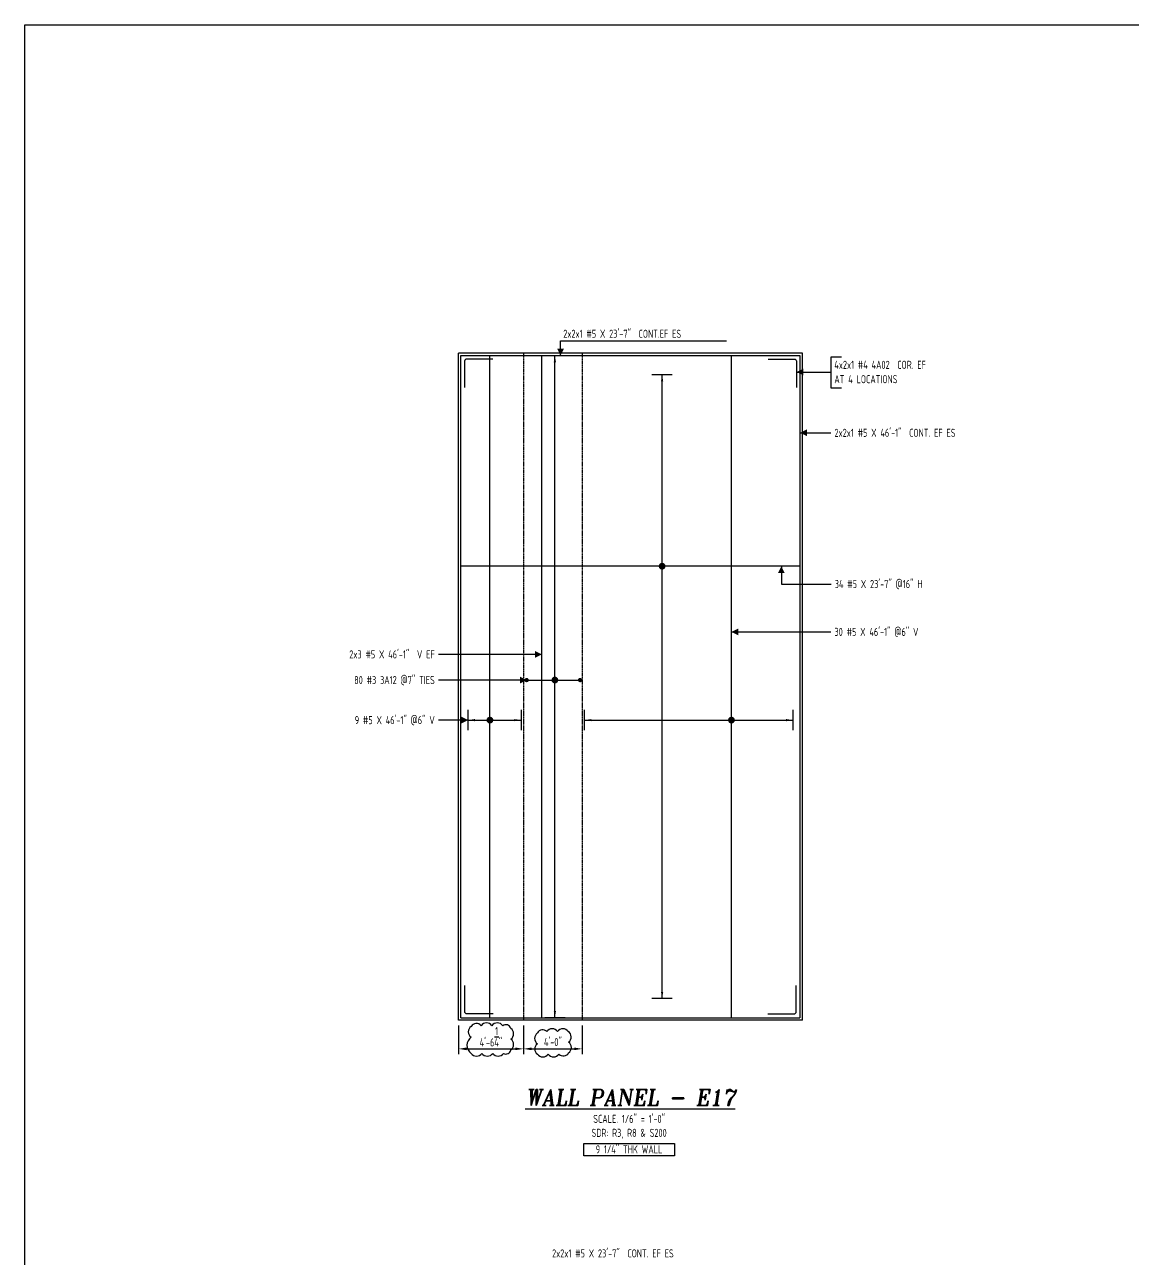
# Model space of a CAD drawing. Header units: inches. Extents: x -10781 to 50822, y -3854 to 38989.
# Drawn here: x -1629 to -703, y -2399 to -1368 of the extents above; entities that cross this region are included whole.
import ezdxf
from ezdxf.enums import TextEntityAlignment as Align

# ---------------------------------------------------------------- set-up
doc = ezdxf.new("R2010")
doc.units = ezdxf.units.IN
doc.header["$LTSCALE"] = 0.025
doc.header["$MEASUREMENT"] = 0
doc.linetypes.add('HIDDEN', pattern=[6, 3, -3])
doc.layers.get('0').update_dxf_attribs({"linetype": 'CONTINUOUS'})
doc.layers.get('Defpoints').update_dxf_attribs({"linetype": 'CONTINUOUS'})
for name, color, linetype in [('0-25TEXT', 7, 'CONTINUOUS'), ('0-35', 3, 'CONTINUOUS'), ('0-35TEXT', 3, 'CONTINUOUS'), ('0-50', 10, 'CONTINUOUS'), ('BAR-LBL', 2, 'CONTINUOUS'), ('DETAIL', 83, 'CONTINUOUS'), ('hidden', 7, 'HIDDEN'), ('RANGELAY', 7, 'CONTINUOUS'), ('REBARS', 4, 'CONTINUOUS')]:
    doc.layers.add(name, color=color, linetype=linetype)
doc.styles.add('AR', font='ARCHQUIK.shx', dxfattribs={"width": 0.8})
doc.styles.add('ROMANT', font='romant')
doc.dimstyles.new('CADS_DIM_48', dxfattribs={"dimscale": 48, "dimtxt": 0.09375, "dimasz": 0.09375, "dimexe": 0.0625, "dimexo": 0.0625, "dimgap": 0.09375, "dimtad": 0, "dimtih": 1, "dimtoh": 1, "dimzin": 1, "dimdsep": 46, "dimlunit": 4, "dimtxsty": 'AR', "dimblk": 'CLOSED', "dimcen": 0.1875, "dimadec": 0, "dimazin": 0, "dimtfac": 1, "dimtofl": 0, "dimtmove": 0, "dimatfit": 1, "dimldrblk": 'DOTBLANK', "dimfxl": 1, "dimtzin": 0, "dimarcsym": 0})

# ---------------------------------------------------------------- blocks, each defined once
blk = doc.blocks.new('leadrblk')
blk.add_lwpolyline([(0, 0, 0, 1, 0), (1, 0, 1, 1, 0)], format="xyseb")
blk = doc.blocks.new('*U808', base_point=(-1261.5, -2194.6))
at = {"layer": 'REBARS', "color": 0}
blk.add_lwpolyline([(-1237.5, -2194.3), (-1259.5, -2194.3, -0.414213), (-1261.3, -2192.6), (-1261.3, -2170.6)], format="xyb", dxfattribs=at)
blk = doc.blocks.new('*U809', base_point=(-984.3, -2194.6))
at = {"layer": 'REBARS', "color": 0}
blk.add_lwpolyline([(-1008.3, -2194.3), (-986.3, -2194.3, 0.414213), (-984.5, -2192.6), (-984.5, -2170.6)], format="xyb", dxfattribs=at)
blk = doc.blocks.new('*U910', base_point=(-1264.5, -1644.9))
at = {"layer": 'REBARS', "color": 0}
blk.add_lwpolyline([(-1264.5, -1644.6), (-981.5, -1644.6)], dxfattribs=at)
blk = doc.blocks.new('*U911', base_point=(-1264.5, -2197.3))
at = {"layer": 'REBARS', "color": 0}
blk.add_lwpolyline([(-1264.5, -2197.6), (-981.5, -2197.6)], dxfattribs=at)
blk = doc.blocks.new('*U468', base_point=(-1264.2, -2197.6))
at = {"layer": 'REBARS', "color": 0}
blk.add_lwpolyline([(-1264.5, -2197.6), (-1264.5, -1644.6)], dxfattribs=at)
blk = doc.blocks.new('*U469', base_point=(-981.6, -2197.6))
at = {"layer": 'REBARS', "color": 0}
blk.add_lwpolyline([(-981.3, -2197.6), (-981.3, -1644.6)], dxfattribs=at)
blk = doc.blocks.new('*U1054', base_point=(-1209.8, -1915.6))
at = {"layer": 'REBARS', "color": 0, "const_width": 1.8}
for points in [[(-1209.6, -1914.7, 1), (-1209.6, -1916.5, 1), (-1209.6, -1914.7)], [(-1165, -1916.5, 1), (-1165, -1914.7, 1), (-1165, -1916.5)]]:
    blk.add_lwpolyline(points, format="xyb", dxfattribs=at)
at = {"layer": 'REBARS', "color": 0}
blk.add_lwpolyline([(-1209.6, -1915.6), (-1165, -1915.6)], dxfattribs=at)
blk = doc.blocks.new('rendmark')
at = {"color": 4}
blk.add_line((0, -3), (0, 3), dxfattribs=at)
blk = doc.blocks.new('rarrow')
at = {"color": 7}
blk.add_solid([(2, -0.33), (2, 0.33), (0, 0)], dxfattribs=at)
blk = doc.blocks.new('*U461', base_point=(-1186, -2197.6))
at = {"layer": 'RANGELAY'}
blk.add_line((-1186, -2197.6), (-1186, -1644.6), dxfattribs=at)
at = {"layer": 'RANGELAY', "xscale": 2.834645669291339, "yscale": 2.834645669291339}
for name, p, rotation in [('rendmark', (-1186, -1644.6), 269.9999969411396), ('rarrow', (-1186, -1644.6), 269.9999969411396), ('rarrow', (-1186, -2197.6), 90.00000001160855), ('rendmark', (-1186, -2197.6), 90.00000001160855)]:
    blk.add_blockref(name, p, dxfattribs=dict(at, rotation=rotation))
blk = doc.blocks.new('VPM67A660')
at = {"const_width": 1}
blk.add_lwpolyline([(-0.5, 0, 1), (0.5, 0, 1)], format="xyb", close=True, dxfattribs=at)
blk = doc.blocks.new('*U1076', base_point=(-1196.6, -2197.6))
at = {"layer": 'REBARS', "color": 0}
blk.add_lwpolyline([(-1196.9, -2197.6), (-1196.9, -1644.6)], dxfattribs=at)
blk = doc.blocks.new('*U462', base_point=(-1240, -2197.6))
at = {"layer": 'REBARS', "color": 0}
blk.add_lwpolyline([(-1240.3, -2197.6), (-1240.3, -1644.6)], dxfattribs=at)
blk = doc.blocks.new('*U463', base_point=(-1258.5, -1949.1))
at = {"layer": 'RANGELAY'}
blk.add_line((-1258.5, -1949.1), (-1214.3, -1949.1), dxfattribs=at)
at = {"layer": 'RANGELAY', "xscale": 2.834645669291339, "yscale": 2.834645669291339}
for name in ['rendmark', 'rarrow']:
    blk.add_blockref(name, (-1258.5, -1949.1), dxfattribs=at)
at = {"layer": 'RANGELAY', "xscale": 2.834645669291339, "yscale": 2.834645669291339, "rotation": 179.999996929531}
for name in ['rendmark', 'rarrow']:
    blk.add_blockref(name, (-1214.3, -1949.1), dxfattribs=at)
blk = doc.blocks.new('VPM67B860')
at = {"const_width": 1}
blk.add_lwpolyline([(-0.5, 0, 1), (0.5, 0, 1)], format="xyb", close=True, dxfattribs=at)
blk = doc.blocks.new('*U464', base_point=(-1038.3, -2197.6))
at = {"layer": 'REBARS', "color": 0}
blk.add_lwpolyline([(-1038.6, -2197.6), (-1038.6, -1644.6)], dxfattribs=at)
blk = doc.blocks.new('*U465', base_point=(-1161.2, -1949.1))
at = {"layer": 'RANGELAY'}
blk.add_line((-1161.2, -1949.1), (-987.3, -1949.1), dxfattribs=at)
at = {"layer": 'RANGELAY', "xscale": 2.834645669291339, "yscale": 2.834645669291339}
for name in ['rendmark', 'rarrow']:
    blk.add_blockref(name, (-1161.2, -1949.1), dxfattribs=at)
at = {"layer": 'RANGELAY', "xscale": 2.834645669291339, "yscale": 2.834645669291339, "rotation": 179.999996929531}
for name in ['rendmark', 'rarrow']:
    blk.add_blockref(name, (-987.3, -1949.1), dxfattribs=at)
blk = doc.blocks.new('VPM67C180')
at = {"const_width": 1}
blk.add_lwpolyline([(-0.5, 0, 1), (0.5, 0, 1)], format="xyb", close=True, dxfattribs=at)
blk = doc.blocks.new('*U912', base_point=(-981.3, -1820.9))
at = {"layer": 'REBARS', "color": 0}
blk.add_lwpolyline([(-981.3, -1820.5), (-1264.3, -1820.5)], dxfattribs=at)
blk = doc.blocks.new('*U466', base_point=(-1096.5, -2181.6))
at = {"layer": 'RANGELAY'}
blk.add_line((-1096.5, -2181.6), (-1096.5, -1660.6), dxfattribs=at)
at = {"layer": 'RANGELAY', "xscale": 2.834645669291339, "yscale": 2.834645669291339}
for name, p, rotation in [('rendmark', (-1096.5, -1660.6), 269.9999968959739), ('rarrow', (-1096.5, -1660.6), 269.9999968959739), ('rendmark', (-1096.5, -2181.6), 89.99999996644293), ('rarrow', (-1096.5, -2181.6), 89.99999996644293)]:
    blk.add_blockref(name, p, dxfattribs=dict(at, rotation=rotation))
blk = doc.blocks.new('VPM67D5E0')
at = {"const_width": 1}
blk.add_lwpolyline([(-0.5, 0, 1), (0.5, 0, 1)], format="xyb", close=True, dxfattribs=at)
blk = doc.blocks.new('*D111')
at = {"layer": 'Defpoints', "color": 0, "transparency": 16777216}
for p in [(-1266.5, -2199.6), (-1212.3, -2199.6), (-1212.3, -2223.5)]:
    blk.add_point(p, dxfattribs=at)
at = {"layer": 'DETAIL', "color": 0, "lineweight": -2, "transparency": 16777216}
for p, q in [((-1266.5, -2204.1), (-1266.5, -2228)), ((-1212.3, -2204.1), (-1212.3, -2228)), ((-1259.8, -2223.5), (-1219, -2223.5))]:
    blk.add_line(p, q, dxfattribs=at)
at = {"layer": 'DETAIL', "color": 0, "transparency": 16777216}
for points in [[(-1259.8, -2222.4), (-1259.8, -2224.6), (-1266.5, -2223.5)], [(-1219, -2222.4), (-1219, -2224.6), (-1212.3, -2223.5)]]:
    blk.add_solid(points, dxfattribs=at)
at = {"layer": 'DETAIL', "color": 0, "transparency": 16777216, "insert": (-1239.4, -2213.4), "char_height": 6.75, "attachment_point": 5, "style": 'AR'}
blk.add_mtext('4\'-6{\\H1.000000x;\\S1/4;}"', dxfattribs=at)
blk = doc.blocks.new('_DotBlank')
at = {"layer": '0-35', "color": 0, "lineweight": -2}
blk.add_line((-0.5, 0), (-1, 0), dxfattribs=at)
blk.add_circle((0, 0), 0.5, dxfattribs=at)
blk = doc.blocks.new('*U810', base_point=(-1261.8, -1647.3))
at = {"layer": 'REBARS', "color": 0}
blk.add_lwpolyline([(-1237.8, -1647.6), (-1259.8, -1647.6, 0.414214), (-1261.5, -1649.3), (-1261.5, -1671.3)], format="xyb", dxfattribs=at)
blk = doc.blocks.new('*U811', base_point=(-984, -1647.3))
at = {"layer": 'REBARS', "color": 0}
blk.add_lwpolyline([(-1008, -1647.6), (-986, -1647.6, -0.414214), (-984.3, -1649.3), (-984.3, -1671.3)], format="xyb", dxfattribs=at)
blk = doc.blocks.new('*D467')
at = {"layer": 'Defpoints', "color": 0, "transparency": 16777216}
for p in [(-1212.3, -2199.6), (-1163.2, -2199.6), (-1163.2, -2223.5)]:
    blk.add_point(p, dxfattribs=at)
at = {"layer": 'DETAIL', "color": 0, "lineweight": -2, "transparency": 16777216}
for p, q in [((-1212.3, -2204.1), (-1212.3, -2228)), ((-1163.2, -2204.1), (-1163.2, -2228)), ((-1205.5, -2223.5), (-1169.9, -2223.5))]:
    blk.add_line(p, q, dxfattribs=at)
at = {"layer": 'DETAIL', "color": 0, "transparency": 16777216}
for points in [[(-1205.5, -2222.4), (-1205.5, -2224.6), (-1212.3, -2223.5)], [(-1169.9, -2222.4), (-1169.9, -2224.6), (-1163.2, -2223.5)]]:
    blk.add_solid(points, dxfattribs=at)
at = {"layer": 'DETAIL', "color": 0, "transparency": 16777216, "insert": (-1187.7, -2217.8), "char_height": 6.75, "attachment_point": 5, "style": 'AR'}
blk.add_mtext('4\'-0"', dxfattribs=at)

msp = doc.modelspace()

# ---------------------------------------------------------------- linework, layer by layer
at = {"layer": '0-25TEXT'}
for points in [[(-1181.27289, -1644.56923), (-1181.27289, -1632.49444), (-1042.82144, -1632.49444)], [(-946.70362, -1646.04067), (-955.70267, -1646.04067), (-955.70267, -1671.538), (-946.70362, -1671.538)], [(-984.26655, -1658.41437), (-955.70267, -1658.41437)], [(-981.26661, -1709.17269), (-955.56134, -1709.17269)], [(-996.96135, -1820.54797), (-996.96135, -1835.44241), (-955.37027, -1835.44241)], [(-1038.61764, -1875.3809), (-955.56354, -1875.3809)], [(-1196.89896, -1894.17641), (-1283.33802, -1894.17641)], [(-1209.5472, -1915.59793), (-1283.33802, -1915.59793)], [(-1258.42518, -1949.0559), (-1283.33802, -1949.0559)]]:
    msp.add_lwpolyline(points, dxfattribs=at)
at = {"layer": '0-35'}
for p, q in [((-1266.51656, -2199.56923), (-1266.51656, -1642.56923)), ((-979.26656, -1642.56923), (-1266.51656, -1642.56923)), ((-979.26656, -2199.56923), (-979.26656, -1642.56923)), ((-979.26656, -2199.56923), (-1266.51656, -2199.56923))]:
    msp.add_line(p, q, dxfattribs=at)
at = {"layer": '0-50'}
msp.add_lwpolyline([(-1161.99025, -2302.44582), (-1086.10341, -2302.44582), (-1086.10341, -2312.80218), (-1161.99025, -2312.80218)], close=True, dxfattribs=at)
at = {"layer": 'BAR-LBL'}
msp.add_lwpolyline([(-1628.72708, -1368.45376), (2723.83097, -1368.45376), (2723.83097, -3853.87628), (-1628.72708, -3853.87628)], close=True, dxfattribs=at)
at = {"layer": 'DETAIL'}
for points in [[(-1255.96806, -2227.24284, 0.52056705), (-1246.96806, -2227.24284, 0.52056705), (-1237.96806, -2227.24284, 0.52056705), (-1228.96806, -2227.24284, 0.52056705), (-1222.82486, -2224.38604, 0.52056705), (-1222.82486, -2215.38604, 0.52056705), (-1222.82486, -2206.38604, 0.52056705), (-1229.5988, -2204.15998, 0.52056705), (-1238.5988, -2204.15998, 0.52056705), (-1247.5988, -2204.15998, 0.52056705), (-1255.96806, -2204.79072, 0.52056705), (-1255.96806, -2213.79072, 0.52056705)], [(-1200.60379, -2227.86918, 0.52056705), (-1191.60379, -2227.86918, 0.52056705), (-1182.60379, -2227.86918, 0.52056705), (-1174.61652, -2226.85644, 0.52056705), (-1174.61652, -2217.85644, 0.52056705), (-1174.8117, -2209.05162, 0.52056705), (-1183.8117, -2209.05162, 0.52056705), (-1192.8117, -2209.05162, 0.52056705), (-1200.60379, -2210.25952, 0.52056705), (-1200.60379, -2219.25952, 0.52056705)]]:
    msp.add_lwpolyline(points, format="xyb", close=True, dxfattribs=at)
at = {"layer": 'hidden'}
for p, q in [((-1212.29218, -1642.56923), (-1212.29218, -2199.56923)), ((-1163.18283, -1642.56923), (-1163.18283, -2199.56923))]:
    msp.add_line(p, q, dxfattribs=at)

# ---------------------------------------------------------------- block references
at = {"layer": '0-25TEXT'}
for name, p, xscale, yscale, rotation in [('leadrblk', (-1181.27289, -1644.56923), 5.623937007874017, 2.250708661417324, 90.00000153523449), ('leadrblk', (-984.26655, -1658.41437), 5.623937007874017, 2.250708661417324, 3.160667574978794e-09), ('leadrblk', (-981.26661, -1709.17269), 5.623937007874012, 2.250708661417324, 6.129042313673954e-06), ('VPM67D5E0', (-1096.50116, -1820.54796), -2.834645669291339, 2.834645669291339, 269.9999999664429), ('leadrblk', (-996.96135, -1820.54797), 5.623937007874017, 2.250708661417324, 270.0000046057035), ('leadrblk', (-1196.89896, -1894.1764), 5.623937007874017, 2.250708661417324, 180.000003070469), ('leadrblk', (-1209.5472, -1915.59793), 5.623937007874017, 2.250708661417324, 180.000003070469), ('VPM67A660', (-1186.04629, -1915.59793), 2.834645669291339, 2.834645669291339, 90.00000001160855), ('leadrblk', (-1258.42518, -1949.0559), 5.623937007874017, 2.250708661417324, 180.000003070469)]:
    msp.add_blockref(name, p, dxfattribs=dict(at, xscale=xscale, yscale=yscale, rotation=rotation))
for name, p, xscale, yscale in [('leadrblk', (-1038.61764, -1875.3809), 5.623937007874017, 2.250708661417324), ('VPM67B860', (-1240.27122, -1949.0559), 2.834645669291339, 2.834645669291339), ('VPM67C180', (-1038.61771, -1949.0559), 2.834645669291339, 2.834645669291339)]:
    msp.add_blockref(name, p, dxfattribs=dict(at, xscale=xscale, yscale=yscale))
at = {"layer": 'RANGELAY'}
for name, p in [('*U461', (-1186.04629, -2197.56923)), ('*U466', (-1096.50116, -2181.56923)), ('*U463', (-1258.51656, -1949.0559)), ('*U465', (-1161.18283, -1949.0559))]:
    msp.add_blockref(name, p, dxfattribs=at)
at = {"layer": 'REBARS', "color": 4}
for name, p in [('*U468', (-1264.20406, -2197.56923)), ('*U910', (-1264.51655, -1644.88173)), ('*U810', (-1261.76656, -1647.31923)), ('*U462', (-1239.95875, -2197.56923)), ('*U1076', (-1196.58656, -2197.56925)), ('*U464', (-1038.30525, -2197.56923)), ('*U811', (-984.01656, -1647.31914)), ('*U469', (-981.57906, -2197.56923)), ('*U912', (-981.26655, -1820.86046)), ('*U1054', (-1209.79218, -1915.59793)), ('*U808', (-1261.51656, -2194.56923)), ('*U809', (-984.26656, -2194.56932)), ('*U911', (-1264.51655, -2197.25673))]:
    msp.add_blockref(name, p, dxfattribs=at)

# ---------------------------------------------------------------- texts
at = {"color": 7, "linetype": 'Continuous', "style": 'ROMANT', "oblique": 9, "width": 0.95}
msp.add_text('%%UWALL PANEL - E17', height=13.5, dxfattribs=at).set_placement((-1122.67495, -2270.87391), align=Align.CENTER)
at = {"layer": '0-35TEXT', "style": 'AR', "width": 0.8}
msp.add_text('AT 4 LOCATIONS', height=6.7498312, dxfattribs=at).set_placement((-952.70299, -1667.78839))
for s, p in [('SCALE. 1/6" = 1\'-0"', (-1124.04683, -2285.32081)), ('SDR: R3, R8 & S200', (-1124.04683, -2296.989)), ('9 1/4" THK WALL', (-1124.12375, -2310.77702))]:
    msp.add_text(s, height=6.7498312, dxfattribs=at).set_placement(p, align=Align.CENTER)
at = {"layer": 'BAR-LBL', "style": 'AR', "width": 0.8}
for s, p in [('2x2x1 #5 X 23\'-7"  CONT.EF ES', (-1179.02837, -1629.86971)), ('4x2x1 #4 4A02  COR. EF', (-952.70299, -1655.78965)), ('2x2x1 #5 X 46\'-1"  CONT. EF ES', (-952.56166, -1712.54733)), ('34 #5 X 23\'-7" @16" H', (-952.37059, -1838.81706)), ('30 #5 X 46\'-1" @6" V', (-952.56385, -1878.75555)), ('2x2x1 #5 X 23\'-7"  CONT. EF ES', (-1188.38016, -2397.64356))]:
    msp.add_text(s, height=6.7492913, dxfattribs=at).set_placement(p)
for s, p in [('2x3 #5 X 46\'-1"  V EF', (-1286.33771, -1897.55105)), ('80 #3 3A12 @7" TIES', (-1286.33771, -1918.97257)), ('9 #5 X 46\'-1" @6" V', (-1286.33771, -1952.43055))]:
    msp.add_text(s, height=6.7492913, dxfattribs=at).set_placement(p, align=Align.RIGHT)

# ---------------------------------------------------------------- dimensions: what is measured, and where the dimension line sits
at = {"layer": 'DETAIL'}
dim = msp.add_linear_dim(base=(-1212.29218, -2223.49157), p1=(-1266.51656, -2199.56923), p2=(-1212.29218, -2199.56923), dimstyle='CADS_DIM_48', override={"dimscale": 72, "dimgap": 0.03125, "dimtad": 1, "dimtih": 0, "dimtoh": 0, "dimdec": 4, "dimtdec": 4}, dxfattribs=at)
dim.commit()
dim.dimension.update_dxf_attribs({"geometry": '*D111', "text_midpoint": (-1239.40437, -2213.36657)})
dim = msp.add_linear_dim(base=(-1163.18283, -2223.49157), p1=(-1212.29218, -2199.56923), p2=(-1163.18283, -2199.56923), text='4\'-0"', dimstyle='CADS_DIM_48', override={"dimscale": 72, "dimgap": 0.03125, "dimtad": 1, "dimtih": 0, "dimtoh": 0, "dimdec": 4, "dimtdec": 4}, dxfattribs=at)
dim.commit()
dim.dimension.update_dxf_attribs({"geometry": '*D467', "text_midpoint": (-1187.7375, -2217.75019)})

doc.saveas('drawing.dxf')
